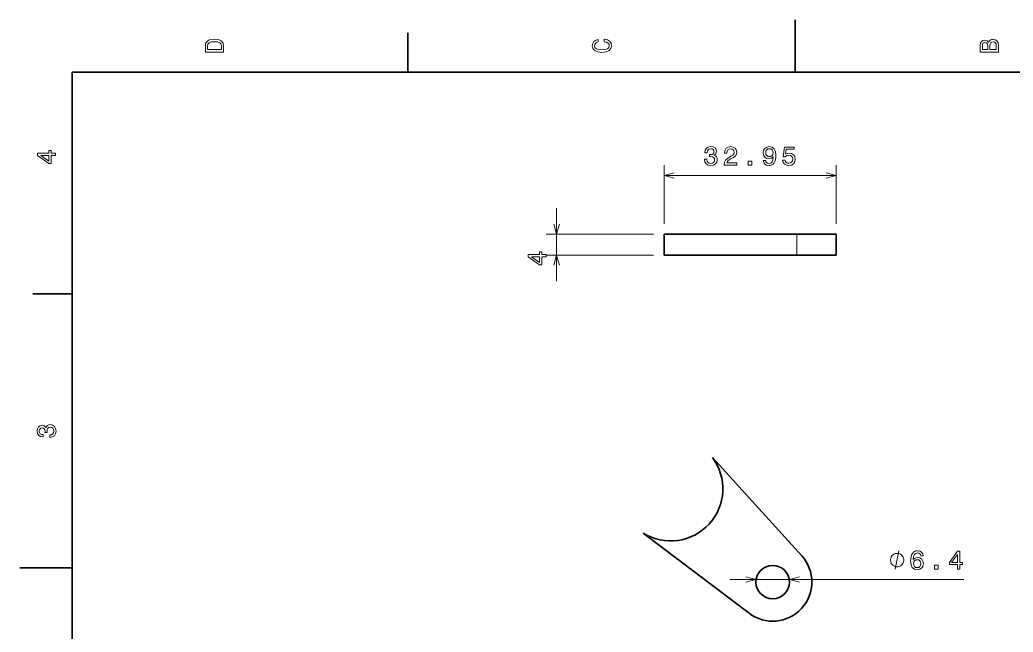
# Model space of a CAD drawing. Extents: x 0 to 297, y 0 to 210.
# Drawn here: x 0 to 190.3, y 92.7 to 210 of the extents above; entities that cross this region are included whole.
import ezdxf

# ---------------------------------------------------------------- set-up
doc = ezdxf.new("R2010")
doc.units = 0

msp = doc.modelspace()

# ---------------------------------------------------------------- linework, layer by layer
at = {"color": 7, "lineweight": 35, "ltscale": 0.25}
for p, q in [((148.5, 200), (148.5, 210)), ((10, 105), (0, 105))]:
    msp.add_line(p, q, dxfattribs=at)
at = {"color": 7, "lineweight": 35, "ltscale": 0.1875}
for p, q in [((74.300003, 200), (74.300003, 207.5)), ((148.840164, 168.89798), (156.340164, 168.89798)), ((148.840164, 164.89798), (156.340164, 164.89798)), ((10, 157.5), (2.5, 157.5))]:
    msp.add_line(p, q, dxfattribs=at)
at = {"color": 7, "lineweight": 35}
for p, q in [((287, 200), (10, 200)), ((10, 200), (10, 10)), ((148.840164, 168.89798), (123.393921, 168.89798)), ((148.840164, 164.89798), (123.393921, 164.89798)), ((149.747635, 107.29705), (132.640945, 126.135109)), ((139.669861, 96.274223), (119.377945, 111.628357))]:
    msp.add_line(p, q, dxfattribs=at)
at = {"color": 7, "lineweight": 13, "ltscale": 0.282031}
for p, q in [((123.393921, 170.89798), (123.393921, 182.179214)), ((156.340164, 170.89798), (156.340164, 182.179214))]:
    msp.add_line(p, q, dxfattribs=at)
at = {"color": 7, "lineweight": 13}
for p, q in [((123.393921, 180.179214), (156.340164, 180.179214)), ((121.393921, 168.89798), (100.815636, 168.89798)), ((121.393921, 164.89798), (100.815636, 164.89798)), ((135.995331, 102.721863), (180.819656, 102.721863))]:
    msp.add_line(p, q, dxfattribs=at)
at = {"color": 7, "lineweight": 13, "ltscale": 0.35}
msp.add_line((102.815636, 159.89798), (102.815636, 173.89798), dxfattribs=at)
at = {"color": 7, "lineweight": 35, "ltscale": 0.1}
for p, q in [((123.393921, 164.89798), (123.393921, 168.89798)), ((156.340164, 168.89798), (156.340164, 164.89798))]:
    msp.add_line(p, q, dxfattribs=at)
at = {"color": 7, "lineweight": 13, "ltscale": 0.1}
msp.add_line((148.840164, 164.89798), (148.840164, 168.89798), dxfattribs=at)
at = {"color": 7, "lineweight": 13}
for points in [[(35.533215, 204.994965), (35.533215, 203.829971), (39.033215, 203.829971), (39.033215, 204.994965), (38.922264, 205.544678), (38.584366, 205.953171), (38.034657, 206.205338), (37.283215, 206.296112), (36.516644, 206.215424), (36.21405, 206.114563), (35.971977, 205.973343), (35.644165, 205.56485), (35.563473, 205.297562)], [(35.951801, 204.959656), (36.027451, 205.342941), (36.259438, 205.605194), (36.672985, 205.761536), (37.283215, 205.811966), (37.873272, 205.756485), (38.286816, 205.600143), (38.533936, 205.332855), (38.614628, 204.959656), (38.614628, 204.298996), (35.951801, 204.298996)], [(111.93206, 205.817017), (112.35569, 205.716141), (112.658287, 205.549713), (112.844887, 205.317734), (112.905403, 205.045395), (112.814629, 204.71759), (112.54229, 204.460388), (112.098488, 204.28891), (111.483215, 204.233429), (110.872986, 204.28891), (110.424141, 204.455338), (110.151802, 204.71254), (110.055984, 205.045395), (110.106415, 205.287476), (110.247627, 205.494247), (110.474571, 205.655624), (110.787247, 205.766571), (110.787247, 206.245682), (110.308144, 206.094391), (109.94503, 205.832138), (109.718086, 205.474075), (109.637398, 205.045395), (109.763474, 204.510818), (110.116501, 204.10231), (110.696472, 203.840057), (111.483215, 203.749283), (112.269958, 203.840057), (112.84993, 204.10231), (113.208, 204.510818), (113.329041, 205.045395), (113.233215, 205.51442), (112.965927, 205.892654), (112.527161, 206.159943), (111.93206, 206.301163)], [(185.542007, 205.630417), (185.249496, 205.983429), (185.052811, 206.074219), (184.81073, 206.104477), (184.432495, 206.03891), (184.160156, 205.842224), (183.993729, 205.524506), (183.933212, 205.080704), (183.933212, 203.835022), (187.433212, 203.835022), (187.433212, 205.151306), (187.36261, 205.620331), (187.155838, 205.968307), (186.828018, 206.185165), (186.384216, 206.260818), (186.08667, 206.215424), (185.839554, 206.094391), (185.65799, 205.897705)], [(185.385666, 204.984879), (185.385666, 204.298996), (184.351807, 204.298996), (184.351807, 205.025223), (184.382065, 205.297562), (184.472839, 205.489197), (184.629181, 205.605194), (184.86116, 205.645538), (185.093155, 205.600143), (185.254532, 205.479111), (185.355408, 205.272339)], [(187.014618, 205.095825), (187.014618, 204.298996), (185.809296, 204.298996), (185.809296, 205.050446), (185.844589, 205.368164), (185.9505, 205.595108), (186.132065, 205.731277), (186.394302, 205.776657), (186.671692, 205.731277), (186.863327, 205.605194), (186.979324, 205.393372)], [(6.833213, 184.02739), (6.833213, 184.481277), (5.965778, 184.481277), (5.965778, 184.98056), (5.56232, 184.98056), (5.56232, 184.481277), (3.408862, 184.481277), (3.408862, 184.022339), (5.521974, 182.489197), (5.965778, 182.489197), (5.965778, 184.02739)], [(131.1241, 183.278641), (131.1241, 183.243332), (131.204788, 182.759186), (131.441818, 182.396072), (131.815018, 182.164093), (132.309265, 182.078339), (132.833755, 182.164093), (133.227127, 182.385986), (133.479279, 182.739014), (133.570068, 183.192902), (133.529724, 183.490448), (133.418762, 183.732529), (133.237213, 183.919128), (132.995132, 184.055298), (133.322952, 184.327637), (133.438934, 184.761353), (133.363297, 185.154724), (133.146439, 185.452271), (132.793411, 185.63887), (132.309265, 185.704437), (131.855362, 185.623749), (131.507385, 185.40184), (131.280441, 185.048813), (131.204788, 184.579788), (131.204788, 184.544495), (131.653641, 184.544495), (131.693985, 184.867249), (131.825104, 185.099243), (132.036926, 185.240448), (132.334473, 185.290894), (132.596725, 185.250549), (132.788361, 185.144623), (132.904358, 184.97316), (132.949753, 184.74118), (132.904358, 184.494049), (132.783325, 184.327637), (132.571503, 184.226776), (132.284042, 184.196503), (132.087357, 184.201538), (132.087357, 183.803131), (132.334473, 183.813217), (132.652191, 183.767822), (132.889221, 183.64679), (133.030441, 183.450104), (133.080872, 183.192902), (133.025391, 182.900391), (132.879135, 182.683533), (132.647156, 182.547363), (132.339523, 182.501984), (132.02179, 182.552414), (131.78981, 182.703705), (131.643555, 182.945786), (131.588074, 183.278641)], [(134.900467, 182.179214), (137.306091, 182.179214), (137.306091, 182.61293), (135.404785, 182.61293), (135.510696, 182.84996), (135.692261, 183.046646), (136.252045, 183.404724), (136.549606, 183.556015), (136.882462, 183.772873), (137.119492, 184.025024), (137.255661, 184.322586), (137.306091, 184.660492), (137.220352, 185.084106), (136.983322, 185.416962), (136.620209, 185.628784), (136.151184, 185.704437), (135.667038, 185.618698), (135.298889, 185.381653), (135.061844, 185.003418), (134.981155, 184.50415), (134.981155, 184.433533), (135.440094, 184.433533), (135.440094, 184.473877), (135.485489, 184.816833), (135.621643, 185.068985), (135.838501, 185.230377), (136.125977, 185.285843), (136.418472, 185.235413), (136.635345, 185.109329), (136.77655, 184.912643), (136.826981, 184.665527), (136.791672, 184.433533), (136.695862, 184.236847), (136.53447, 184.065384), (136.312576, 183.914093), (136.015015, 183.752701), (135.520782, 183.440018), (135.172806, 183.107178), (134.966034, 182.703705), (134.900467, 182.194336)], [(142.392685, 183.046646), (142.468338, 182.648224), (142.685196, 182.340607), (143.028137, 182.148956), (143.482025, 182.078339), (143.779572, 182.113647), (144.04686, 182.204437), (144.273804, 182.360779), (144.465454, 182.582672), (144.616745, 182.860046), (144.727707, 183.202988), (144.793259, 183.596359), (144.818481, 184.050262), (144.732742, 184.761353), (144.485626, 185.280792), (144.092255, 185.593475), (143.552628, 185.704437), (143.058395, 185.613647), (142.685196, 185.371582), (142.443115, 184.998383), (142.362427, 184.529358), (142.443115, 184.045212), (142.680145, 183.677063), (143.033173, 183.445068), (143.482025, 183.369415), (143.956085, 183.46524), (144.314163, 183.757751), (144.233459, 183.197937), (144.072083, 182.79953), (143.824966, 182.5625), (143.487061, 182.486847), (143.224823, 182.522156), (143.033173, 182.633102), (142.907104, 182.809616), (142.856659, 183.046646)], [(142.851624, 184.534393), (142.902054, 184.847076), (143.043259, 185.094208), (143.265167, 185.250549), (143.552628, 185.306015), (143.850174, 185.250549), (144.077118, 185.094208), (144.218338, 184.852127), (144.273804, 184.539444), (144.218338, 184.221725), (144.077118, 183.98468), (143.845139, 183.83844), (143.537506, 183.787994), (143.260117, 183.83844), (143.043259, 183.98468), (142.902054, 184.216675)], [(146.088364, 183.092041), (146.19931, 182.678497), (146.446442, 182.355728), (146.80954, 182.153992), (147.273529, 182.078339), (147.782883, 182.169128), (148.181305, 182.416245), (148.433472, 182.809616), (148.529282, 183.313934), (148.443558, 183.782959), (148.201477, 184.151123), (147.823242, 184.388153), (147.334045, 184.473877), (146.955795, 184.413361), (146.6633, 184.246948), (146.804504, 185.190018), (148.337646, 185.190018), (148.337646, 185.603577), (146.466614, 185.603577), (146.189224, 183.74765), (146.592682, 183.74765), (146.885193, 183.98468), (147.258392, 184.070435), (147.581161, 184.014954), (147.828278, 183.853577), (147.984619, 183.606445), (148.0401, 183.288727), (147.984619, 182.971008), (147.823242, 182.723877), (147.576111, 182.567535), (147.258392, 182.51207), (146.991104, 182.547363), (146.784332, 182.663361), (146.633026, 182.84491), (146.557388, 183.092041)], [(5.56232, 182.912827), (3.993876, 184.02739), (5.56232, 184.02739)], [(139.519058, 182.179214), (140.215027, 182.179214), (140.215027, 182.930664), (139.519058, 182.930664)], [(100.815636, 164.583923), (100.815636, 165.037811), (99.948196, 165.037811), (99.948196, 165.537094), (99.544739, 165.537094), (99.544739, 165.037811), (97.391281, 165.037811), (97.391281, 164.578888), (99.504395, 163.045746), (99.948196, 163.045746), (99.948196, 164.583923)], [(99.544739, 163.469376), (97.976303, 164.583923), (99.544739, 164.583923)], [(5.73379, 129.979111), (5.769093, 129.979111), (6.253242, 130.059799), (6.616354, 130.296829), (6.848343, 130.670029), (6.934078, 131.164276), (6.848343, 131.688766), (6.626441, 132.082138), (6.273415, 132.334305), (5.819525, 132.425079), (5.521974, 132.384735), (5.279899, 132.273788), (5.0933, 132.092224), (4.957133, 131.850143), (4.684798, 132.177963), (4.251081, 132.293961), (3.857709, 132.218307), (3.560158, 132.00145), (3.373559, 131.648422), (3.307997, 131.164276), (3.388689, 130.710388), (3.610591, 130.362396), (3.963617, 130.135452), (4.432637, 130.059799), (4.46794, 130.059799), (4.46794, 130.508652), (4.145173, 130.548996), (3.913184, 130.680115), (3.771974, 130.891937), (3.721542, 131.189484), (3.761888, 131.451736), (3.867795, 131.643372), (4.039265, 131.759369), (4.271254, 131.804764), (4.518372, 131.759369), (4.684798, 131.638336), (4.785663, 131.426514), (4.815922, 131.139053), (4.810879, 130.942368), (5.209294, 130.942368), (5.199208, 131.189484), (5.244596, 131.507217), (5.365634, 131.744247), (5.56232, 131.885452), (5.819525, 131.935883), (6.112032, 131.880417), (6.328891, 131.734161), (6.465058, 131.502167), (6.510447, 131.194534), (6.460014, 130.876801), (6.308718, 130.644821), (6.066643, 130.498566), (5.73379, 130.443085)], [(169.311584, 106.471863), (169.311584, 106.588531), (169.25325, 106.821861), (169.194916, 106.996864), (169.136597, 107.113533), (169.019928, 107.288528), (168.844925, 107.463531), (168.669922, 107.5802), (168.553253, 107.638535), (168.37825, 107.696861), (168.144928, 107.755196), (168.028259, 107.755196), (167.911591, 107.755196), (167.678253, 107.696861), (167.50325, 107.638535), (167.386597, 107.5802), (167.211594, 107.463531), (167.036591, 107.288528), (166.919922, 107.113533), (166.861588, 106.996864), (166.803253, 106.821861), (166.744919, 106.588531), (166.744919, 106.471863), (166.744919, 106.355194), (166.803253, 106.121864), (166.861588, 105.946861), (166.919922, 105.8302), (167.036591, 105.655197), (167.211594, 105.480194), (167.386597, 105.363533), (167.50325, 105.305199), (167.678253, 105.246864), (167.911591, 105.18853), (168.028259, 105.18853), (168.144928, 105.18853), (168.37825, 105.246864), (168.553253, 105.305199), (168.669922, 105.363533), (168.844925, 105.480194), (169.019928, 105.655197), (169.136597, 105.8302), (169.194916, 105.946861), (169.25325, 106.121864), (169.311584, 106.355194)], [(173.039978, 107.278778), (172.944153, 107.687279), (172.722244, 107.989876), (172.379303, 108.181519), (171.935501, 108.247078), (171.637955, 108.211777), (171.380753, 108.115959), (171.153809, 107.959618), (170.962158, 107.737717), (170.810867, 107.460335), (170.699921, 107.122437), (170.629303, 106.724022), (170.609131, 106.275177), (170.689819, 105.559036), (170.936951, 105.039589), (171.335358, 104.726906), (171.880035, 104.621002), (172.369217, 104.711777), (172.742416, 104.948807), (172.984497, 105.322006), (173.070221, 105.796074), (172.984497, 106.275177), (172.752502, 106.643333), (172.39444, 106.87532), (171.950638, 106.956017), (171.471527, 106.855148), (171.113464, 106.567688), (171.189102, 107.122437), (171.350494, 107.520859), (171.59761, 107.757889), (171.940552, 107.838577), (172.192703, 107.798233), (172.384354, 107.692322), (172.510437, 107.515808), (172.575989, 107.278778)], [(172.581039, 105.791031), (172.525558, 105.473305), (172.384354, 105.231232), (172.15741, 105.069847), (171.874985, 105.019417), (171.577438, 105.069847), (171.350494, 105.226189), (171.204239, 105.468262), (171.158844, 105.785988), (171.209274, 106.098663), (171.350494, 106.335693), (171.582474, 106.486992), (171.895157, 106.542465), (172.167496, 106.486992), (172.384354, 106.340744), (172.525558, 106.103706)], [(179.57901, 104.721863), (180.032913, 104.721863), (180.032913, 105.589302), (180.532196, 105.589302), (180.532196, 105.99276), (180.032913, 105.99276), (180.032913, 108.146217), (179.573975, 108.146217), (178.040833, 106.033104), (178.040833, 105.589302), (179.57901, 105.589302)], [(178.464462, 105.99276), (179.57901, 107.561203), (179.57901, 105.99276)], [(175.217636, 104.721863), (175.913605, 104.721863), (175.913605, 105.473305), (175.217636, 105.473305)]]:
    msp.add_lwpolyline(points, close=True, dxfattribs=at)
for points in [[(125.325768, 180.696854), (123.393921, 180.179214), (125.325768, 179.661575)], [(154.40831, 179.661575), (156.340164, 180.179214), (154.40831, 180.696854)], [(102.297997, 170.829834), (102.815636, 168.89798), (103.333275, 170.829834)], [(103.333275, 162.966125), (102.815636, 164.89798), (102.297997, 162.966125)], [(167.678253, 104.721863), (168.37825, 108.221863)], [(139.063477, 102.204224), (140.995331, 102.721863), (139.063477, 103.239502)], [(149.327179, 103.239502), (147.395325, 102.721863), (149.327179, 102.204224)]]:
    msp.add_lwpolyline(points, dxfattribs=at)
at = {"color": 7, "lineweight": 35}
msp.add_circle((144.195328, 102.255043), 3.2, dxfattribs=at)
for centre, radius, start, end in [((124.646217, 120.128082), 10, 238.208684, 36.920232), ((144.195328, 102.255043), 7.5, 232.886573, 42.24235)]:
    msp.add_arc(centre, radius, start, end, dxfattribs=at)

doc.saveas('drawing.dxf')
